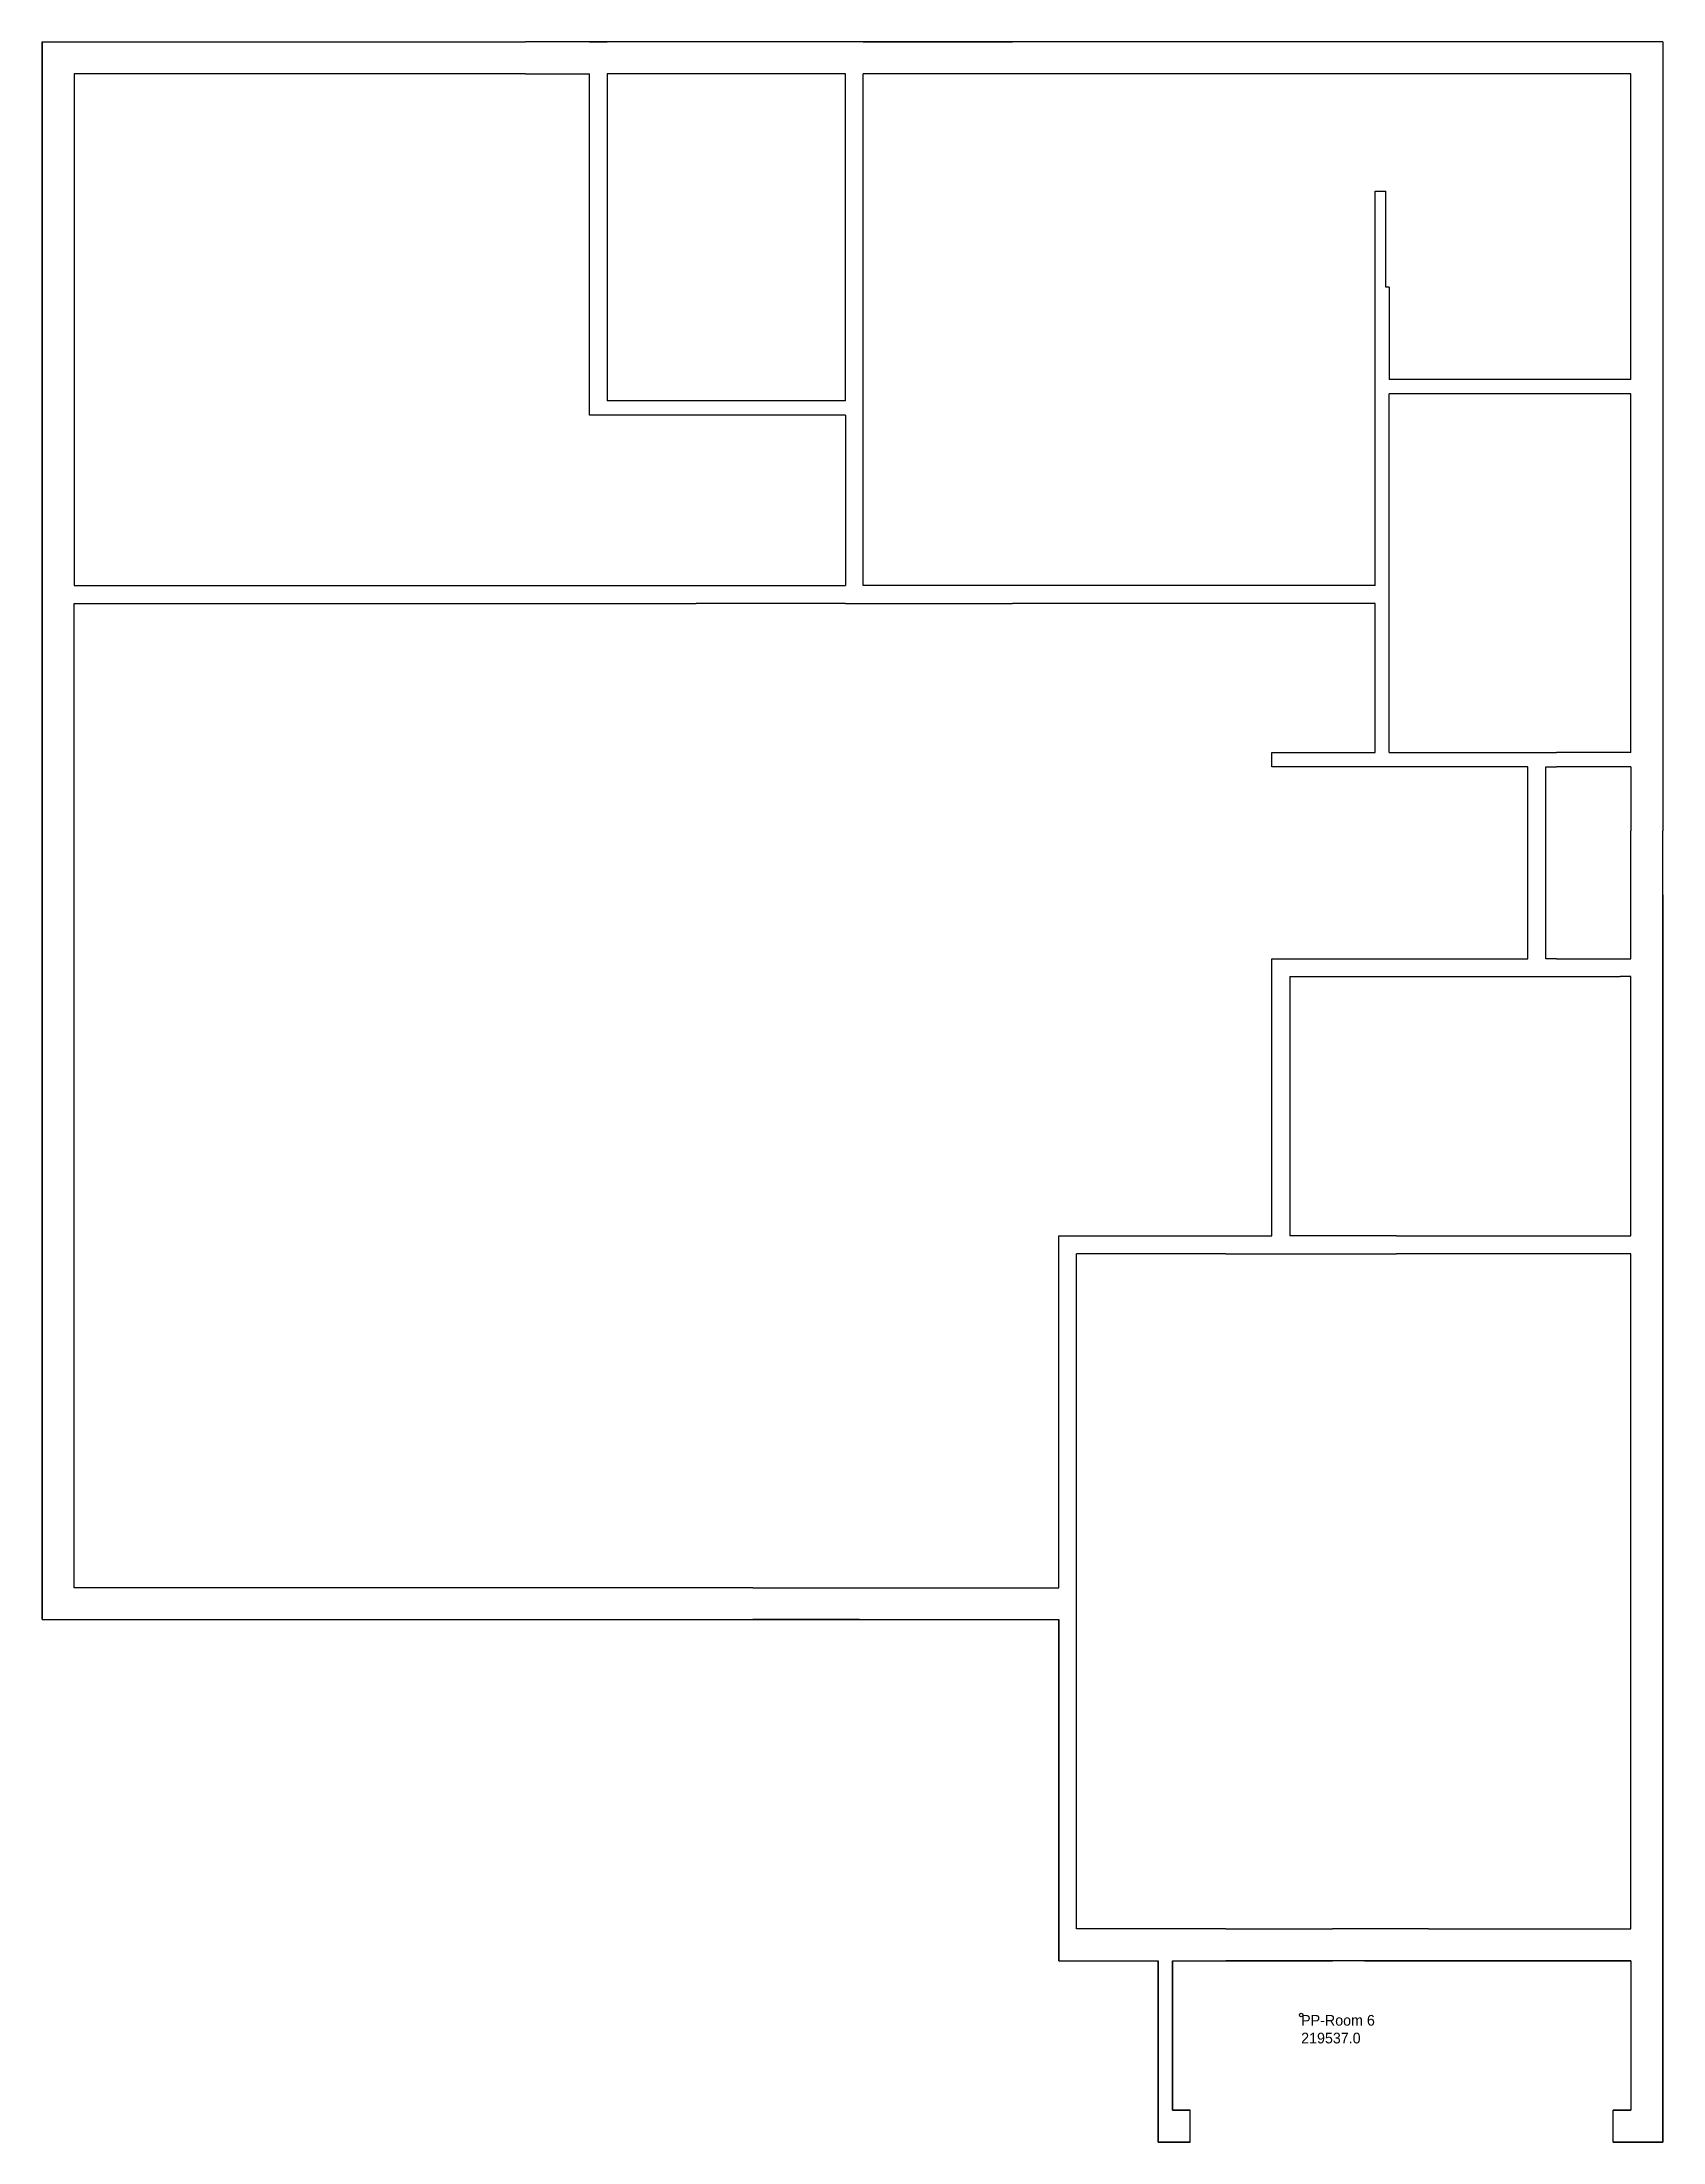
# Model space of a CAD drawing. Header units: metres. Extents: x 328 to 784, y 390 to 981.
import ezdxf

# ---------------------------------------------------------------- set-up
doc = ezdxf.new("R2010")
doc.units = ezdxf.units.M

msp = doc.modelspace()

# ---------------------------------------------------------------- linework, layer by layer
at = {"layer": 'GRAPH-COMPONENT', "color": 2}
for p, q in [((328, 981), (328, 537)), ((328, 981), (464, 981)), ((482, 981), (464, 981)), ((482, 981), (487, 981)), ((505, 981), (487, 981)), ((559, 981), (505, 981)), ((601, 981), (559, 981)), ((784, 981), (601, 981)), ((784, 981), (784, 759)), ((784, 741), (784, 759)), ((784, 741), (784, 390)), ((328, 537), (528, 537)), ((558, 537), (528, 537)), ((558, 537), (614, 537)), ((614, 441), (614, 537)), ((614, 441), (642, 441)), ((642, 390), (642, 441)), ((646, 399), (646, 441)), ((646, 441), (661, 441)), ((691, 441), (661, 441)), ((700, 441), (691, 441)), ((700, 441), (718, 441)), ((775, 441), (718, 441)), ((775, 441), (775, 399)), ((651, 399), (646, 399)), ((651, 390), (651, 399)), ((770, 390), (770, 399)), ((770, 399), (775, 399)), ((651, 390), (642, 390)), ((770, 390), (784, 390))]:
    msp.add_line(p, q, dxfattribs=at)
at = {"layer": 'graph_lines'}
for p, q in [((328, 537), (328, 981)), ((328, 981), (464, 981)), ((482, 981), (464, 981)), ((487, 981), (482, 981)), ((505, 981), (487, 981)), ((559, 981), (505, 981)), ((559, 981), (601, 981)), ((784, 981), (601, 981)), ((784, 981), (784, 759)), ((464, 972), (337, 972)), ((337, 972), (337, 828)), ((464, 972), (482, 972)), ((482, 876), (482, 972)), ((505, 972), (487, 972)), ((487, 972), (487, 880)), ((554, 972), (505, 972)), ((554, 880), (554, 972)), ((601, 972), (559, 972)), ((559, 828), (559, 972)), ((775, 972), (601, 972)), ((775, 886), (775, 972)), ((703, 912), (703, 939)), ((703, 939), (706, 939)), ((706, 912), (706, 939)), ((703, 828), (703, 912)), ((707, 912), (706, 912)), ((707, 912), (707, 886)), ((737, 886), (707, 886)), ((737, 882), (707, 882)), ((707, 781), (707, 882)), ((775, 886), (737, 886)), ((775, 882), (737, 882)), ((775, 781), (775, 882)), ((487, 876), (482, 876)), ((517, 880), (487, 880)), ((517, 876), (487, 876)), ((554, 880), (517, 880)), ((554, 876), (517, 876)), ((554, 876), (554, 828)), ((337, 828), (512, 828)), ((512, 828), (554, 828)), ((601, 828), (559, 828)), ((703, 828), (601, 828)), ((337, 546), (337, 823)), ((337, 823), (512, 823)), ((554, 823), (512, 823)), ((554, 823), (559, 823)), ((559, 823), (601, 823)), ((703, 823), (601, 823)), ((703, 781), (703, 823)), ((674, 777), (674, 781)), ((674, 781), (703, 781)), ((707, 781), (754, 781)), ((772, 781), (754, 781)), ((775, 781), (772, 781)), ((746, 777), (674, 777)), ((746, 752), (746, 777)), ((751, 752), (751, 777)), ((751, 777), (754, 777)), ((772, 777), (754, 777)), ((775, 777), (772, 777)), ((775, 777), (775, 759)), ((775, 741), (775, 759)), ((784, 741), (784, 759)), ((746, 741), (746, 752)), ((751, 741), (751, 752)), ((746, 723), (746, 741)), ((751, 723), (751, 741)), ((775, 723), (775, 741)), ((784, 390), (784, 741)), ((674, 645), (674, 723)), ((674, 723), (746, 723)), ((754, 723), (751, 723)), ((754, 723), (772, 723)), ((772, 723), (775, 723)), ((679, 718), (754, 718)), ((679, 718), (679, 645)), ((754, 718), (772, 718)), ((775, 718), (772, 718)), ((775, 645), (775, 718)), ((614, 546), (614, 645)), ((614, 645), (619, 645)), ((619, 645), (661, 645)), ((661, 645), (674, 645)), ((709, 645), (679, 645)), ((709, 645), (775, 645)), ((619, 450), (619, 640)), ((661, 640), (619, 640)), ((661, 640), (679, 640)), ((679, 640), (709, 640)), ((775, 640), (709, 640)), ((775, 450), (775, 640)), ((528, 546), (337, 546)), ((528, 546), (558, 546)), ((558, 546), (614, 546)), ((328, 537), (528, 537)), ((528, 537), (558, 537)), ((558, 537), (614, 537)), ((614, 537), (614, 441)), ((661, 450), (619, 450)), ((661, 450), (691, 450)), ((700, 450), (691, 450)), ((718, 450), (700, 450)), ((718, 450), (775, 450)), ((614, 441), (642, 441)), ((642, 441), (642, 390)), ((646, 441), (661, 441)), ((646, 441), (646, 399)), ((661, 441), (691, 441)), ((700, 441), (691, 441)), ((718, 441), (700, 441)), ((718, 441), (775, 441)), ((775, 441), (775, 399)), ((646, 399), (651, 399)), ((651, 390), (651, 399)), ((775, 399), (770, 399)), ((770, 390), (770, 399)), ((642, 390), (651, 390)), ((784, 390), (770, 390))]:
    msp.add_line(p, q, dxfattribs=at)
at = {"layer": 'PP ROOM-AREA', "color": 4}
msp.add_circle((682.21, 425.75), 0.5, dxfattribs=at)

# ---------------------------------------------------------------- texts
at = {"layer": 'PP ROOM-AREA', "insert": (682.21, 425.75), "char_height": 3, "attachment_point": 1}
msp.add_mtext('PP-Room 6\\P219537.0', dxfattribs=at)

doc.saveas('drawing.dxf')
